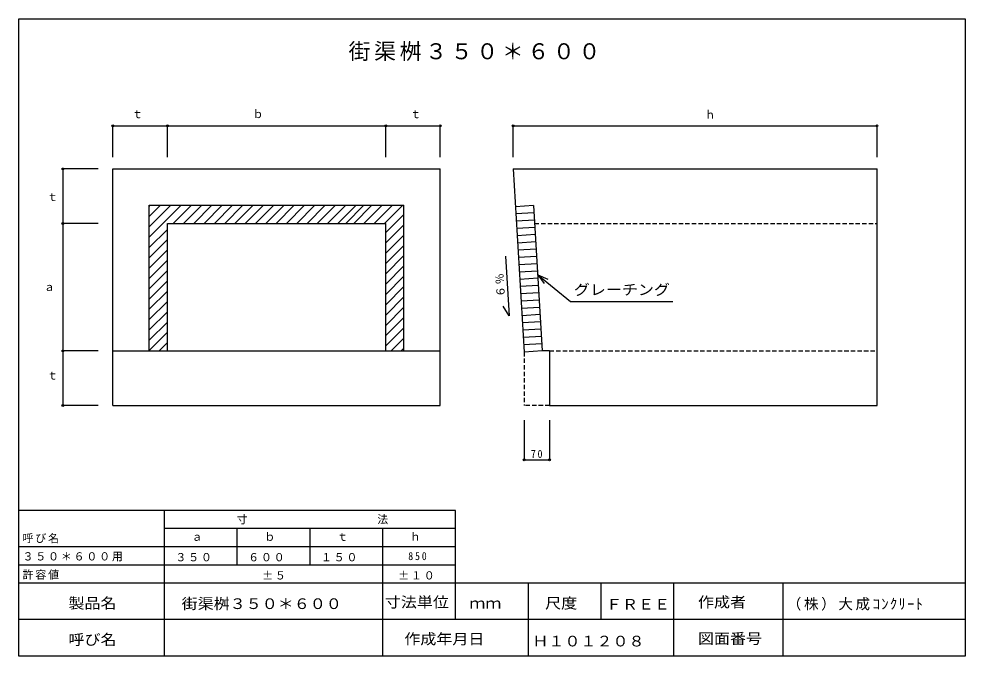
# Model space of a CAD drawing. Units: millimetres, scale not verified. Extents: x -1296 to 1304, y -889 to 861.
import ezdxf
from ezdxf.enums import TextEntityAlignment as Align

# ---------------------------------------------------------------- set-up
doc = ezdxf.new("R2010")
doc.units = ezdxf.units.MM
doc.header["$LTSCALE"] = 10
doc.header["$PDMODE"] = 32
doc.header["$PDSIZE"] = 5
doc.linetypes.add('DASHED1', pattern=[1.8, 1.2, -0.6])
doc.layers.add('0-0', color=7, linetype='Continuous')
doc.styles.add('ＭＳ ゴシック', font='')
doc.styles.get('ＭＳ ゴシック').set_extended_font_data('MS Gothic')

msp = doc.modelspace()

# ---------------------------------------------------------------- linework, layer by layer
at = {"layer": '0-0'}
for p, q in [((-1037.78, 566.88), (-887.78, 566.88)), ((-1037.78, 480.51), (-1037.78, 566.88)), ((-887.78, 480.51), (-887.78, 566.88)), ((-887.78, 566.88), (-287.78, 566.88)), ((-137.78, 480.51), (-137.78, 566.88)), ((62.22, 566.88), (1062.22, 566.88)), ((62.22, 480.51), (62.22, 566.88)), ((1062.22, 480.51), (1062.22, 566.88)), ((-1175.39, 448.57), (-1175.39, 298.57)), ((-1077.92, 448.57), (-1175.39, 448.57)), ((-1037.78, -201.43), (-1037.78, 448.57)), ((-1037.78, 448.57), (-137.78, 448.57)), ((-137.78, -201.43), (-137.78, 448.57)), ((62.22, 448.57), (1062.22, 448.57)), ((62.22, 448.57), (92.4, -54.42)), ((1062.22, -201.43), (1062.22, 448.57)), ((-937.78, -51.43), (-937.78, 348.57)), ((-937.78, 260.9), (-850.1, 348.57)), ((-937.78, 289.18), (-878.39, 348.57)), ((-937.78, 317.46), (-906.67, 348.57)), ((-937.78, 345.75), (-934.96, 348.57)), ((-937.78, 348.57), (-237.78, 348.57)), ((-871.82, 298.57), (-821.82, 348.57)), ((-843.54, 298.57), (-793.54, 348.57)), ((-815.25, 298.57), (-765.25, 348.57)), ((-786.97, 298.57), (-736.97, 348.57)), ((-758.68, 298.57), (-708.68, 348.57)), ((-730.4, 298.57), (-680.4, 348.57)), ((-702.11, 298.57), (-652.11, 348.57)), ((-673.83, 298.57), (-623.83, 348.57)), ((-645.55, 298.57), (-595.55, 348.57)), ((-617.26, 298.57), (-567.26, 348.57)), ((-588.98, 298.57), (-538.98, 348.57)), ((-560.69, 298.57), (-510.69, 348.57)), ((-532.41, 298.57), (-482.41, 348.57)), ((-504.12, 298.57), (-454.12, 348.57)), ((-475.84, 298.57), (-425.84, 348.57)), ((-447.56, 298.57), (-397.56, 348.57)), ((-419.27, 298.57), (-369.27, 348.57)), ((-347.56, 348.57), (-397.56, 298.57)), ((-375.84, 298.57), (-325.84, 348.57)), ((-347.56, 298.57), (-297.56, 348.57)), ((-319.27, 298.57), (-269.27, 348.57)), ((-290.99, 298.57), (-240.99, 348.57)), ((-237.78, -51.43), (-237.78, 348.57)), ((118.35, 347.85), (68.44, 344.86)), ((118.35, 347.85), (142.31, -51.43)), ((-287.78, 273.49), (-237.78, 323.49)), ((119.55, 327.89), (69.64, 324.89)), ((-887.78, -51.43), (-887.78, 298.57)), ((-887.78, 298.57), (-287.78, 298.57)), ((-287.78, -51.43), (-287.78, 298.57)), ((-287.78, 245.21), (-237.78, 295.21)), ((120.75, 307.93), (70.84, 304.93)), ((121.95, 287.96), (72.04, 284.97)), ((-937.78, 232.61), (-887.78, 282.61)), ((-287.78, 216.93), (-237.78, 266.93)), ((123.14, 268), (73.23, 265)), ((-937.78, 204.33), (-887.78, 254.33)), ((-287.78, 188.64), (-237.78, 238.64)), ((124.34, 248.03), (74.43, 245.04)), ((-937.78, 176.04), (-887.78, 226.04)), ((-287.78, 160.36), (-237.78, 210.36)), ((125.54, 228.07), (75.63, 225.07)), ((126.74, 208.1), (76.83, 205.11)), ((-937.78, 147.76), (-887.78, 197.76)), ((-287.78, 132.07), (-237.78, 182.07)), ((127.94, 188.14), (78.03, 185.15)), ((-937.78, 119.47), (-887.78, 169.47)), ((129.13, 168.18), (79.22, 165.18)), ((129.76, 157.75), (220.35, 84.69)), ((129.76, 157.75), (157.19, 145.6)), ((129.76, 157.75), (147.44, 133.51)), ((-937.78, 91.19), (-887.78, 141.19)), ((-287.78, 103.79), (-237.78, 153.79)), ((130.33, 148.21), (80.42, 145.22)), ((-937.78, 62.91), (-887.78, 112.91)), ((-287.78, 75.5), (-237.78, 125.5)), ((131.53, 128.25), (81.62, 125.25)), ((132.73, 108.28), (82.82, 105.29)), ((-937.78, 34.62), (-887.78, 84.62)), ((-287.78, 47.22), (-237.78, 97.22)), ((133.93, 88.32), (84.02, 85.33)), ((220.35, 84.69), (500.87, 84.69)), ((-937.78, 6.34), (-887.78, 56.34)), ((-287.78, 18.94), (-237.78, 68.94)), ((135.12, 68.36), (85.21, 65.36)), ((-937.78, -21.95), (-887.78, 28.05)), ((-287.78, -9.35), (-237.78, 40.65)), ((136.32, 48.39), (86.41, 45.4)), ((137.52, 28.43), (87.61, 25.43)), ((-287.78, -37.63), (-237.78, 12.37)), ((138.72, 8.46), (88.81, 5.47)), ((-937.78, -50.23), (-887.78, -0.23)), ((-273.29, -51.43), (-237.78, -15.92)), ((139.92, -11.5), (90, -14.49)), ((-1037.78, -51.43), (-137.78, -51.43)), ((-910.69, -51.43), (-887.78, -28.52)), ((-245.01, -51.43), (-237.78, -44.2)), ((141.11, -31.46), (91.2, -34.46)), ((142.31, -51.43), (92.4, -54.42)), ((162.4, -51.43), (142.31, -51.43)), ((162.4, -51.43), (162.4, -201.43)), ((-1077.92, -201.43), (-1175.39, -201.43)), ((-1037.78, -201.43), (-137.78, -201.43)), ((162.4, -201.43), (1062.22, -201.43)), ((92.4, -241.84), (92.4, -350.62)), ((162.4, -241.84), (162.4, -350.62)), ((92.4, -350.62), (162.4, -350.62)), ((-695.79, -489.46), (-1295.79, -489.46)), ((-295.79, -489.46), (-1295.79, -489.46)), ((-895.79, -689.46), (-895.79, -489.46)), ((-95.79, -489.46), (-295.79, -489.46)), ((-95.79, -689.46), (-95.79, -489.46)), ((-95.79, -539.46), (-895.79, -539.46)), ((-695.79, -639.46), (-695.79, -539.46)), ((-495.79, -639.46), (-495.79, -539.46)), ((-295.79, -689.46), (-295.79, -539.46)), ((-695.79, -589.46), (-1295.79, -589.46)), ((-295.79, -589.46), (-1295.79, -589.46)), ((-95.79, -589.46), (-295.79, -589.46)), ((-95.79, -639.46), (-1295.79, -639.46))]:
    msp.add_line(p, q, dxfattribs=at)
at = {"layer": '0-0', "linetype": 'DASHED1'}
for p, q in [((121.31, 298.57), (1062.22, 298.57)), ((162.4, -51.43), (1062.22, -51.43)), ((92.4, -54.42), (92.4, -201.43)), ((162.4, -201.43), (92.4, -201.43))]:
    msp.add_line(p, q, dxfattribs=at)
at = {"layer": '0-0', "color": 2}
for p, q in [((1304.21, -689.46), (-1295.79, -689.46)), ((-895.79, -889.46), (-895.79, -689.46)), ((-295.79, -889.46), (-295.79, -689.46)), ((-95.79, -789.46), (-95.79, -689.46)), ((104.21, -889.46), (104.21, -689.46)), ((304.21, -789.46), (304.21, -689.46)), ((504.21, -889.46), (504.21, -689.46)), ((804.21, -889.46), (804.21, -689.46)), ((1304.21, -789.46), (-1295.79, -789.46)), ((1304.21, -889.46), (-1295.79, -889.46))]:
    msp.add_line(p, q, dxfattribs=at)
for points in [[(-1295.79, -889.46), (-1295.79, 860.54), (1304.21, 860.54), (1304.21, -889.46)], [(41.57, 208.97), (51.42, 44.89), (35.02, 72.02)]]:
    msp.add_lwpolyline(points, dxfattribs=at)
at = {"layer": '0-0'}
for points in [[(-287.78, 480.51), (-287.78, 566.88), (-137.78, 566.88)], [(-1077.92, 298.57), (-1175.39, 298.57), (-1175.39, -51.43)], [(-1077.92, -51.43), (-1175.39, -51.43), (-1175.39, -201.43)]]:
    msp.add_lwpolyline(points, dxfattribs=at)
for p in [(-1037.78, 566.88), (-887.78, 566.88), (-287.78, 566.88), (-137.78, 566.88), (62.22, 566.88), (1062.22, 566.88), (-1175.39, 448.57), (-1175.39, 298.57), (-1175.39, -51.43), (-1175.39, -201.43), (92.4, -350.62), (162.4, -350.62)]:
    msp.add_point(p, dxfattribs=at)

# ---------------------------------------------------------------- texts
at = {"layer": '0-0', "style": 'ＭＳ ゴシック'}
for s, p in [('ｔ', (-985.09, 581.36)), ('ｂ', (-653.91, 581.7)), ('ｔ', (-220.47, 581.36)), ('ｈ', (588.7, 579.81)), ('ｔ', (-1218.54, 353.78)), ('ａ', (-1226.99, 106.59)), ('ｔ', (-1218.54, -136.64)), ('ａ', (-821.27, -579.46)), ('ｂ', (-621.27, -579.46)), ('ｔ', (-421.27, -579.46)), ('ｈ', (-221.27, -579.46))]:
    msp.add_text(s, height=21.99, dxfattribs=at).set_placement(p, align=Align.BOTTOM_LEFT)
at = {"layer": '0-0', "style": 'ＭＳ ゴシック', "width": 1.1}
for s, p in [('グレーチング', (229.11, 93.46)), ('製品名', (-1159.72, -767.68)), ('街渠桝３５０＊６００', (-848.57, -769.05)), ('寸法単位', (-290.29, -764.7)), ('尺度', (150.37, -767.68)), ('作成者', (570.2, -764.7)), ('ｍｍ', (-58.05, -767.68)), ('ＦＲＥＥ', (317.59, -770.69)), ('呼び名', (-1159.72, -867.68)), ('作成年月日', (-236.7, -865.93)), ('図面番号', (570.2, -864.7)), ('Ｈ１０１２０８', (115.28, -871.84))]:
    msp.add_text(s, height=29.33, dxfattribs=at).set_placement(p, align=Align.BOTTOM_LEFT)
at = {"layer": '0-0', "color": 3, "insert": (-389.88, 744.61), "char_height": 43.99, "attachment_point": 7, "style": 'ＭＳ ゴシック'}
msp.add_mtext('\\T1.17;街渠桝３５０＊６００', dxfattribs=at)
at = {"layer": '0-0', "insert": (40.04, 97.34), "char_height": 21.99, "attachment_point": 7, "rotation": 93.434, "style": 'ＭＳ ゴシック'}
msp.add_mtext('\\T1.17;６％', dxfattribs=at)
at = {"layer": '0-0', "attachment_point": 7, "style": 'ＭＳ ゴシック'}
for s, insert, char_height in [('\\T1.36;\\W0.9;70', (111.15, -345.62), 21.99), ('\\T1.17;寸\u3000\u3000\u3000\u3000\u3000\u3000\u3000\u3000\u3000\u3000法', (-697.07, -527.59), 21.99), ('\\T1.17;呼び名', (-1285.79, -579.46), 21.99), ('\\T1.17;３５０＊６００用', (-1285.79, -629.46), 21.99), ('\\T1.17;３５０', (-865.79, -629.46), 21.99), ('\\T1.17;６００', (-665.79, -629.46), 21.99), ('\\T1.17;１５０', (-465.79, -629.46), 21.99), ('\\T1.38;\\W0.9;850', (-225.83, -626.16), 21.99), ('\\T1.17;許容値', (-1285.79, -679.46), 21.99), ('\\T1.17;±５', (-627.23, -679.46), 21.99), ('\\T1.17;±１０', (-253.28, -679.46), 21.99), ('\\T1.18;（株）大成ｺﾝｸﾘｰﾄ', (814.35, -764.7), 29.33)]:
    msp.add_mtext(s, dxfattribs=dict(at, insert=insert, char_height=char_height))

doc.saveas('drawing.dxf')
